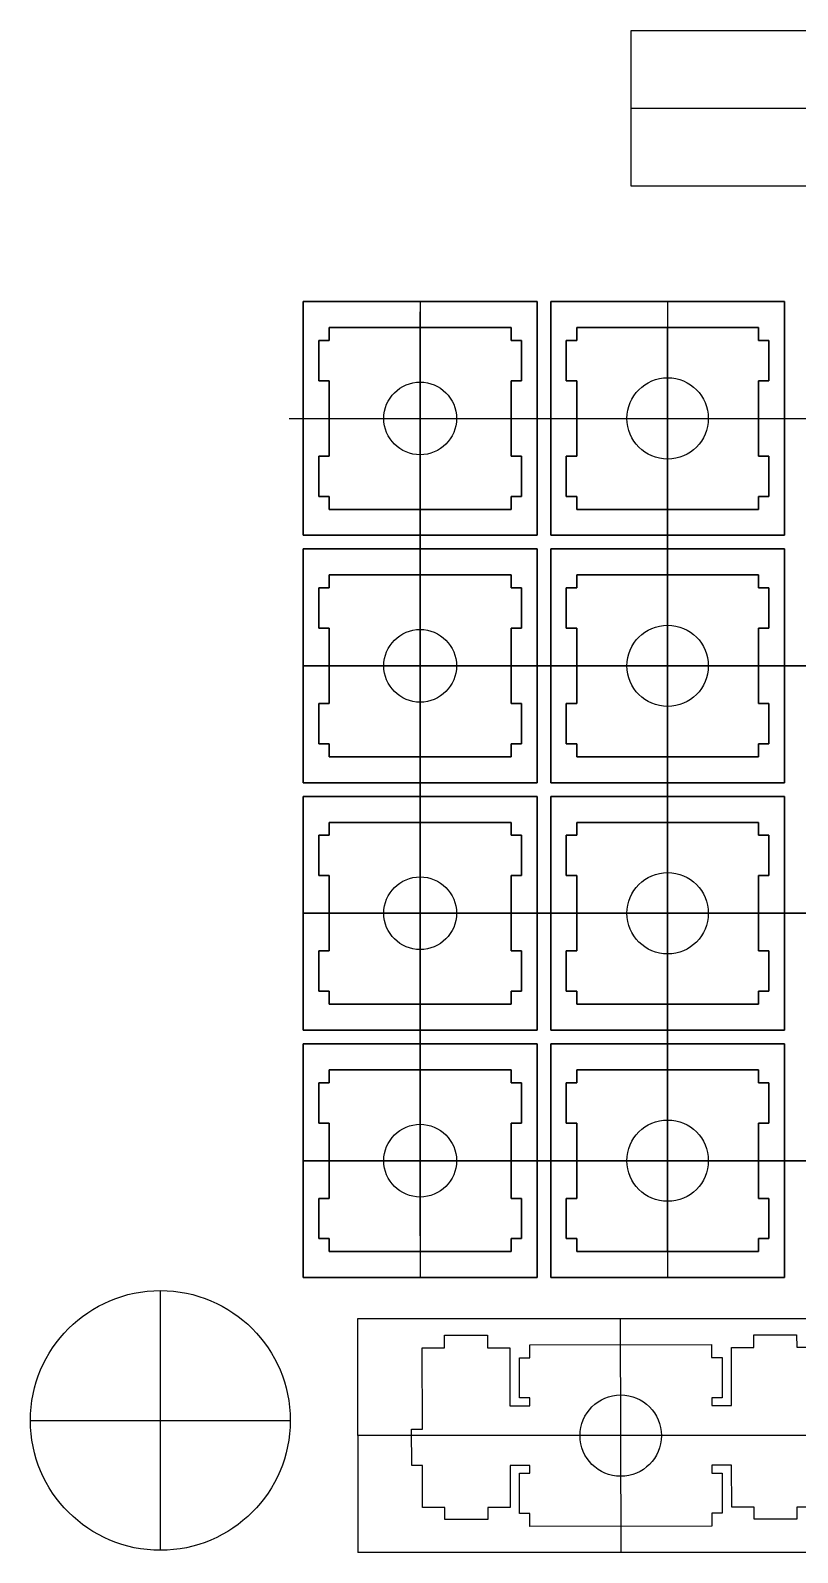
# Model space of a CAD drawing. Header units: millimetres. Extents: x -449 to 264, y -662 to 324.
# Drawn here: x -30 to 29.1, y -30.2 to 87 of the extents above; entities that cross this region are included whole.
import ezdxf

# ---------------------------------------------------------------- set-up
doc = ezdxf.new("R2010")
doc.units = ezdxf.units.MM
doc.layers.get('0').update_dxf_attribs({"color": 4, "lineweight": 25, "true_color": 0x00ffff})
doc.layers.add('livello 1', color=1, linetype='Continuous', lineweight=25, true_color=0xff0000)
doc.layers.add('livello 2', color=3, linetype='Continuous', lineweight=25, true_color=0x00ff00)

msp = doc.modelspace()

# ---------------------------------------------------------------- linework, layer by layer
for p, q in [((-7, 64.15), (-7, 63.15)), ((7, 64.15), (-7, 64.15)), ((7, 63.15), (7, 64.15)), ((12.05, 64.15), (12.05, 63.15)), ((26.05, 64.15), (12.05, 64.15)), ((26.05, 63.15), (26.05, 64.15)), ((-7, 63.15), (-7.8, 63.15)), ((-7.8, 63.15), (-7.8, 60.05)), ((7.8, 63.15), (7, 63.15)), ((7.8, 60.05), (7.8, 63.15)), ((12.05, 63.15), (11.25, 63.15)), ((11.25, 63.15), (11.25, 60.05)), ((26.85, 63.15), (26.05, 63.15)), ((26.85, 60.05), (26.85, 63.15)), ((-7.8, 60.05), (-7, 60.05)), ((-7, 60.05), (-7, 54.25)), ((7, 54.25), (7, 60.05)), ((7, 60.05), (7.8, 60.05)), ((11.25, 60.05), (12.05, 60.05)), ((12.05, 60.05), (12.05, 54.25)), ((26.05, 54.25), (26.05, 60.05)), ((26.05, 60.05), (26.85, 60.05)), ((-7, 54.25), (-7.8, 54.25)), ((-7.8, 54.25), (-7.8, 51.15)), ((7.8, 54.25), (7, 54.25)), ((7.8, 51.15), (7.8, 54.25)), ((12.05, 54.25), (11.25, 54.25)), ((11.25, 54.25), (11.25, 51.15)), ((26.85, 54.25), (26.05, 54.25)), ((26.85, 51.15), (26.85, 54.25)), ((-7.8, 51.15), (-7, 51.15)), ((-7, 51.15), (-7, 50.15)), ((7, 50.15), (7, 51.15)), ((7, 51.15), (7.8, 51.15)), ((11.25, 51.15), (12.05, 51.15)), ((12.05, 51.15), (12.05, 50.15)), ((26.05, 50.15), (26.05, 51.15)), ((26.05, 51.15), (26.85, 51.15)), ((-7, 50.15), (7, 50.15)), ((12.05, 50.15), (26.05, 50.15)), ((-7, 45.1), (-7, 44.1)), ((7, 45.1), (-7, 45.1)), ((7, 44.1), (7, 45.1)), ((12.05, 45.1), (12.05, 44.1)), ((26.05, 45.1), (12.05, 45.1)), ((26.05, 44.1), (26.05, 45.1)), ((-7, 44.1), (-7.8, 44.1)), ((-7.8, 44.1), (-7.8, 41)), ((7.8, 44.1), (7, 44.1)), ((7.8, 41), (7.8, 44.1)), ((12.05, 44.1), (11.25, 44.1)), ((11.25, 44.1), (11.25, 41)), ((26.85, 44.1), (26.05, 44.1)), ((26.85, 41), (26.85, 44.1)), ((-7.8, 41), (-7, 41)), ((-7, 41), (-7, 35.2)), ((7, 35.2), (7, 41)), ((7, 41), (7.8, 41)), ((11.25, 41), (12.05, 41)), ((12.05, 41), (12.05, 35.2)), ((26.05, 35.2), (26.05, 41)), ((26.05, 41), (26.85, 41)), ((-7, 35.2), (-7.8, 35.2)), ((-7.8, 35.2), (-7.8, 32.1)), ((7.8, 35.2), (7, 35.2)), ((7.8, 32.1), (7.8, 35.2)), ((12.05, 35.2), (11.25, 35.2)), ((11.25, 35.2), (11.25, 32.1)), ((26.85, 35.2), (26.05, 35.2)), ((26.85, 32.1), (26.85, 35.2)), ((-7.8, 32.1), (-7, 32.1)), ((-7, 32.1), (-7, 31.1)), ((7, 31.1), (7, 32.1)), ((7, 32.1), (7.8, 32.1)), ((11.25, 32.1), (12.05, 32.1)), ((12.05, 32.1), (12.05, 31.1)), ((26.05, 31.1), (26.05, 32.1)), ((26.05, 32.1), (26.85, 32.1)), ((-7, 31.1), (7, 31.1)), ((12.05, 31.1), (26.05, 31.1)), ((-7, 26.05), (-7, 25.05)), ((7, 26.05), (-7, 26.05)), ((7, 25.05), (7, 26.05)), ((12.05, 26.05), (12.05, 25.05)), ((26.05, 26.05), (12.05, 26.05)), ((26.05, 25.05), (26.05, 26.05)), ((-7, 25.05), (-7.8, 25.05)), ((-7.8, 25.05), (-7.8, 21.95)), ((7.8, 25.05), (7, 25.05)), ((7.8, 21.95), (7.8, 25.05)), ((12.05, 25.05), (11.25, 25.05)), ((11.25, 25.05), (11.25, 21.95)), ((26.85, 25.05), (26.05, 25.05)), ((26.85, 21.95), (26.85, 25.05)), ((-7.8, 21.95), (-7, 21.95)), ((-7, 21.95), (-7, 16.15)), ((7, 16.15), (7, 21.95)), ((7, 21.95), (7.8, 21.95)), ((11.25, 21.95), (12.05, 21.95)), ((12.05, 21.95), (12.05, 16.15)), ((26.05, 16.15), (26.05, 21.95)), ((26.05, 21.95), (26.85, 21.95)), ((-7, 16.15), (-7.8, 16.15)), ((-7.8, 16.15), (-7.8, 13.05)), ((7.8, 16.15), (7, 16.15)), ((7.8, 13.05), (7.8, 16.15)), ((12.05, 16.15), (11.25, 16.15)), ((11.25, 16.15), (11.25, 13.05)), ((26.85, 16.15), (26.05, 16.15)), ((26.85, 13.05), (26.85, 16.15)), ((-7.8, 13.05), (-7, 13.05)), ((-7, 13.05), (-7, 12.05)), ((7, 12.05), (7, 13.05)), ((7, 13.05), (7.8, 13.05)), ((11.25, 13.05), (12.05, 13.05)), ((12.05, 13.05), (12.05, 12.05)), ((26.05, 12.05), (26.05, 13.05)), ((26.05, 13.05), (26.85, 13.05)), ((-7, 12.05), (7, 12.05)), ((12.05, 12.05), (26.05, 12.05)), ((-7, 6), (-7.8, 6)), ((-7.8, 6), (-7.8, 2.9)), ((-7, 7), (-7, 6)), ((7, 7), (-7, 7)), ((7, 6), (7, 7)), ((7.8, 6), (7, 6)), ((7.8, 2.9), (7.8, 6)), ((12.05, 6), (11.25, 6)), ((11.25, 6), (11.25, 2.9)), ((12.05, 7), (12.05, 6)), ((26.05, 7), (12.05, 7)), ((26.05, 6), (26.05, 7)), ((26.85, 6), (26.05, 6)), ((26.85, 2.9), (26.85, 6)), ((-7.8, 2.9), (-7, 2.9)), ((-7, 2.9), (-7, -2.9)), ((7, -2.9), (7, 2.9)), ((7, 2.9), (7.8, 2.9)), ((11.25, 2.9), (12.05, 2.9)), ((12.05, 2.9), (12.05, -2.9)), ((26.05, -2.9), (26.05, 2.9)), ((26.05, 2.9), (26.85, 2.9)), ((-7, -2.9), (-7.8, -2.9)), ((-7.8, -2.9), (-7.8, -6)), ((7.8, -2.9), (7, -2.9)), ((7.8, -6), (7.8, -2.9)), ((12.05, -2.9), (11.25, -2.9)), ((11.25, -2.9), (11.25, -6)), ((26.85, -2.9), (26.05, -2.9)), ((26.85, -6), (26.85, -2.9)), ((-7.8, -6), (-7, -6)), ((-7, -6), (-7, -7)), ((-7, -7), (7, -7)), ((7, -7), (7, -6)), ((7, -6), (7.8, -6)), ((11.25, -6), (12.05, -6)), ((12.05, -6), (12.05, -7)), ((12.05, -7), (26.05, -7)), ((26.05, -7), (26.05, -6)), ((26.05, -6), (26.85, -6)), ((1.88, -14.41), (1.88, -13.43)), ((1.88, -13.43), (5.18, -13.43)), ((5.18, -13.43), (5.18, -14.41)), ((25.68, -14.38), (25.68, -13.4)), ((25.68, -13.4), (28.98, -13.4)), ((28.98, -13.4), (28.99, -14.37)), ((0.17, -20.68), (0.16, -14.41)), ((0.16, -14.41), (1.88, -14.41)), ((5.18, -14.41), (6.91, -14.4)), ((6.91, -14.4), (6.91, -18.87)), ((7.64, -18.27), (7.64, -15.17)), ((7.64, -15.17), (8.43, -15.17)), ((8.43, -14.17), (22.43, -14.15)), ((8.43, -15.17), (8.43, -14.17)), ((22.43, -14.15), (22.43, -15.15)), ((22.43, -15.15), (23.24, -15.15)), ((23.24, -15.15), (23.24, -18.25)), ((23.97, -18.85), (23.96, -14.38)), ((23.96, -14.38), (25.68, -14.38)), ((28.99, -14.37), (30.71, -14.37)), ((8.44, -18.27), (7.64, -18.27)), ((8.44, -18.87), (8.44, -18.27)), ((23.24, -18.25), (22.44, -18.25)), ((22.44, -18.25), (22.44, -18.85)), ((6.91, -18.87), (8.44, -18.87)), ((22.44, -18.85), (23.97, -18.85)), ((-0.65, -23.48), (-0.66, -20.68)), ((-0.66, -20.68), (0.17, -20.68)), ((0.17, -23.48), (-0.65, -23.48)), ((0.18, -26.71), (0.17, -23.48)), ((8.45, -23.47), (6.92, -23.47)), ((6.92, -23.47), (6.92, -26.7)), ((7.65, -27.17), (7.65, -24.07)), ((7.65, -24.07), (8.45, -24.07)), ((8.45, -24.07), (8.45, -23.47)), ((23.97, -23.45), (22.45, -23.45)), ((22.45, -23.45), (22.45, -24.05)), ((22.45, -24.05), (23.25, -24.05)), ((23.25, -24.05), (23.25, -27.15)), ((23.98, -26.68), (23.97, -23.45)), ((1.9, -26.71), (0.18, -26.71)), ((1.9, -27.63), (1.9, -26.71)), ((6.92, -26.7), (5.2, -26.71)), ((5.2, -26.71), (5.2, -27.63)), ((25.7, -26.68), (23.98, -26.68)), ((25.7, -27.6), (25.7, -26.68)), ((30.73, -26.67), (29, -26.68)), ((29, -26.68), (29, -27.59)), ((5.2, -27.63), (1.9, -27.63)), ((8.45, -27.17), (7.65, -27.17)), ((8.45, -28.17), (8.45, -27.17)), ((23.25, -27.15), (22.45, -27.15)), ((22.45, -27.15), (22.45, -28.15)), ((29, -27.59), (25.7, -27.6)), ((22.45, -28.15), (8.45, -28.17))]:
    msp.add_line(p, q)
at = {"lineweight": -2, "flags": 128}
for points in [[(9, 48.15), (-9, 48.15), (-9, 66.15), (9, 66.15)], [(28.05, 48.15), (10.05, 48.15), (10.05, 66.15), (28.05, 66.15)], [(9, 29.1), (-9, 29.1), (-9, 47.1), (9, 47.1)], [(28.05, 29.1), (10.05, 29.1), (10.05, 47.1), (28.05, 47.1)], [(9, 10.05), (-9, 10.05), (-9, 28.05), (9, 28.05)], [(28.05, 10.05), (10.05, 10.05), (10.05, 28.05), (28.05, 28.05)], [(9, -9), (-9, -9), (-9, 9), (9, 9)], [(28.05, -9), (10.05, -9), (10.05, 9), (28.05, 9)]]:
    msp.add_lwpolyline(points, close=True, dxfattribs=at)
at = {"flags": 128}
for points in [[(0, -5.79), (0, 65.36)], [(19.05, -7), (19.05, 64.15)], [(-9, 57.15), (133.3, 57.15)], [(-9, 38.1), (123.3, 38.1)], [(123.3, 19.05), (-9, 19.05)], [(-9, 0), (108.88, 0)], [(-20, -30), (-20, -10)], [(-4.82, -12.17), (-4.79, -30.17)], [(35.68, -12.17), (-4.82, -12.17)], [(15.46, -30.17), (15.43, -12.17)], [(-30, -20), (-10, -20)], [(35.69, -21.17), (-4.81, -21.17)], [(35.71, -30.17), (-4.79, -30.17)]]:
    msp.add_lwpolyline(points, dxfattribs=at)
msp.add_circle((-20, -20), 10)
at = {"layer": 'livello 1'}
for p, q in [((-7, 63.15), (-7, 64.15)), ((-7, 64.15), (7, 64.15)), ((7, 64.15), (7, 63.15)), ((12.05, 63.15), (12.05, 64.15)), ((12.05, 64.15), (26.05, 64.15)), ((26.05, 64.15), (26.05, 63.15)), ((-7.8, 60.05), (-7.8, 63.15)), ((-7.8, 63.15), (-7, 63.15)), ((7, 63.15), (7.8, 63.15)), ((7.8, 63.15), (7.8, 60.05)), ((11.25, 60.05), (11.25, 63.15)), ((11.25, 63.15), (12.05, 63.15)), ((26.05, 63.15), (26.85, 63.15)), ((26.85, 63.15), (26.85, 60.05)), ((-7, 60.05), (-7.8, 60.05)), ((-7, 54.25), (-7, 60.05)), ((7.8, 60.05), (7, 60.05)), ((7, 60.05), (7, 54.25)), ((12.05, 60.05), (11.25, 60.05)), ((12.05, 54.25), (12.05, 60.05)), ((26.85, 60.05), (26.05, 60.05)), ((26.05, 60.05), (26.05, 54.25)), ((-7.8, 51.15), (-7.8, 54.25)), ((-7.8, 54.25), (-7, 54.25)), ((7, 54.25), (7.8, 54.25)), ((7.8, 54.25), (7.8, 51.15)), ((11.25, 51.15), (11.25, 54.25)), ((11.25, 54.25), (12.05, 54.25)), ((26.05, 54.25), (26.85, 54.25)), ((26.85, 54.25), (26.85, 51.15)), ((-7, 51.15), (-7.8, 51.15)), ((-7, 50.15), (-7, 51.15)), ((7.8, 51.15), (7, 51.15)), ((7, 51.15), (7, 50.15)), ((12.05, 51.15), (11.25, 51.15)), ((12.05, 50.15), (12.05, 51.15)), ((26.85, 51.15), (26.05, 51.15)), ((26.05, 51.15), (26.05, 50.15)), ((7, 50.15), (-7, 50.15)), ((26.05, 50.15), (12.05, 50.15)), ((-7, 44.1), (-7, 45.1)), ((-7, 45.1), (7, 45.1)), ((7, 45.1), (7, 44.1)), ((12.05, 44.1), (12.05, 45.1)), ((12.05, 45.1), (26.05, 45.1)), ((26.05, 45.1), (26.05, 44.1)), ((-7.8, 41), (-7.8, 44.1)), ((-7.8, 44.1), (-7, 44.1)), ((7, 44.1), (7.8, 44.1)), ((7.8, 44.1), (7.8, 41)), ((11.25, 41), (11.25, 44.1)), ((11.25, 44.1), (12.05, 44.1)), ((26.05, 44.1), (26.85, 44.1)), ((26.85, 44.1), (26.85, 41)), ((-7, 41), (-7.8, 41)), ((-7, 35.2), (-7, 41)), ((7.8, 41), (7, 41)), ((7, 41), (7, 35.2)), ((12.05, 41), (11.25, 41)), ((12.05, 35.2), (12.05, 41)), ((26.85, 41), (26.05, 41)), ((26.05, 41), (26.05, 35.2)), ((-7.8, 32.1), (-7.8, 35.2)), ((-7.8, 35.2), (-7, 35.2)), ((7, 35.2), (7.8, 35.2)), ((7.8, 35.2), (7.8, 32.1)), ((11.25, 32.1), (11.25, 35.2)), ((11.25, 35.2), (12.05, 35.2)), ((26.05, 35.2), (26.85, 35.2)), ((26.85, 35.2), (26.85, 32.1)), ((-7, 32.1), (-7.8, 32.1)), ((-7, 31.1), (-7, 32.1)), ((7.8, 32.1), (7, 32.1)), ((7, 32.1), (7, 31.1)), ((12.05, 32.1), (11.25, 32.1)), ((12.05, 31.1), (12.05, 32.1)), ((26.85, 32.1), (26.05, 32.1)), ((26.05, 32.1), (26.05, 31.1)), ((7, 31.1), (-7, 31.1)), ((26.05, 31.1), (12.05, 31.1)), ((-7, 25.05), (-7, 26.05)), ((-7, 26.05), (7, 26.05)), ((7, 26.05), (7, 25.05)), ((12.05, 25.05), (12.05, 26.05)), ((12.05, 26.05), (26.05, 26.05)), ((26.05, 26.05), (26.05, 25.05)), ((-7.8, 21.95), (-7.8, 25.05)), ((-7.8, 25.05), (-7, 25.05)), ((7, 25.05), (7.8, 25.05)), ((7.8, 25.05), (7.8, 21.95)), ((11.25, 21.95), (11.25, 25.05)), ((11.25, 25.05), (12.05, 25.05)), ((26.05, 25.05), (26.85, 25.05)), ((26.85, 25.05), (26.85, 21.95)), ((-7, 21.95), (-7.8, 21.95)), ((-7, 16.15), (-7, 21.95)), ((7.8, 21.95), (7, 21.95)), ((7, 21.95), (7, 16.15)), ((12.05, 21.95), (11.25, 21.95)), ((12.05, 16.15), (12.05, 21.95)), ((26.85, 21.95), (26.05, 21.95)), ((26.05, 21.95), (26.05, 16.15)), ((-7.8, 13.05), (-7.8, 16.15)), ((-7.8, 16.15), (-7, 16.15)), ((7, 16.15), (7.8, 16.15)), ((7.8, 16.15), (7.8, 13.05)), ((11.25, 13.05), (11.25, 16.15)), ((11.25, 16.15), (12.05, 16.15)), ((26.05, 16.15), (26.85, 16.15)), ((26.85, 16.15), (26.85, 13.05)), ((-7, 13.05), (-7.8, 13.05)), ((-7, 12.05), (-7, 13.05)), ((7.8, 13.05), (7, 13.05)), ((7, 13.05), (7, 12.05)), ((12.05, 13.05), (11.25, 13.05)), ((12.05, 12.05), (12.05, 13.05)), ((26.85, 13.05), (26.05, 13.05)), ((26.05, 13.05), (26.05, 12.05)), ((7, 12.05), (-7, 12.05)), ((26.05, 12.05), (12.05, 12.05)), ((-7.8, 2.9), (-7.8, 6)), ((-7.8, 6), (-7, 6)), ((-7, 6), (-7, 7)), ((-7, 7), (7, 7)), ((7, 7), (7, 6)), ((7, 6), (7.8, 6)), ((7.8, 6), (7.8, 2.9)), ((11.25, 2.9), (11.25, 6)), ((11.25, 6), (12.05, 6)), ((12.05, 6), (12.05, 7)), ((12.05, 7), (26.05, 7)), ((26.05, 7), (26.05, 6)), ((26.05, 6), (26.85, 6)), ((26.85, 6), (26.85, 2.9)), ((-7, 2.9), (-7.8, 2.9)), ((-7, -2.9), (-7, 2.9)), ((7.8, 2.9), (7, 2.9)), ((7, 2.9), (7, -2.9)), ((12.05, 2.9), (11.25, 2.9)), ((12.05, -2.9), (12.05, 2.9)), ((26.85, 2.9), (26.05, 2.9)), ((26.05, 2.9), (26.05, -2.9)), ((-7.8, -6), (-7.8, -2.9)), ((-7.8, -2.9), (-7, -2.9)), ((7, -2.9), (7.8, -2.9)), ((7.8, -2.9), (7.8, -6)), ((11.25, -6), (11.25, -2.9)), ((11.25, -2.9), (12.05, -2.9)), ((26.05, -2.9), (26.85, -2.9)), ((26.85, -2.9), (26.85, -6)), ((-7, -6), (-7.8, -6)), ((-7, -7), (-7, -6)), ((7, -7), (-7, -7)), ((7.8, -6), (7, -6)), ((7, -6), (7, -7)), ((12.05, -6), (11.25, -6)), ((12.05, -7), (12.05, -6)), ((26.05, -7), (12.05, -7)), ((26.85, -6), (26.05, -6)), ((26.05, -6), (26.05, -7)), ((1.88, -14.41), (1.88, -13.43)), ((1.88, -13.43), (5.18, -13.43)), ((5.18, -13.43), (5.18, -14.41)), ((25.68, -14.38), (25.68, -13.4)), ((25.68, -13.4), (28.98, -13.4)), ((28.98, -13.4), (28.99, -14.37)), ((0.17, -20.68), (0.16, -14.41)), ((0.16, -14.41), (1.88, -14.41)), ((5.18, -14.41), (6.91, -14.4)), ((6.91, -14.4), (6.91, -18.87)), ((7.64, -18.27), (7.64, -15.17)), ((7.64, -15.17), (8.43, -15.17)), ((8.43, -14.17), (22.43, -14.15)), ((8.43, -15.17), (8.43, -14.17)), ((22.43, -14.15), (22.43, -15.15)), ((22.43, -15.15), (23.24, -15.15)), ((23.24, -15.15), (23.24, -18.25)), ((23.97, -18.85), (23.96, -14.38)), ((23.96, -14.38), (25.68, -14.38)), ((28.99, -14.37), (30.71, -14.37)), ((8.44, -18.27), (7.64, -18.27)), ((8.44, -18.87), (8.44, -18.27)), ((23.24, -18.25), (22.44, -18.25)), ((22.44, -18.25), (22.44, -18.85)), ((6.91, -18.87), (8.44, -18.87)), ((22.44, -18.85), (23.97, -18.85)), ((-0.65, -23.48), (-0.66, -20.68)), ((-0.66, -20.68), (0.17, -20.68)), ((0.17, -23.48), (-0.65, -23.48)), ((0.18, -26.71), (0.17, -23.48)), ((8.45, -23.47), (6.92, -23.47)), ((6.92, -23.47), (6.92, -26.7)), ((7.65, -27.17), (7.65, -24.07)), ((7.65, -24.07), (8.45, -24.07)), ((8.45, -24.07), (8.45, -23.47)), ((23.97, -23.45), (22.45, -23.45)), ((22.45, -23.45), (22.45, -24.05)), ((22.45, -24.05), (23.25, -24.05)), ((23.25, -24.05), (23.25, -27.15)), ((23.98, -26.68), (23.97, -23.45)), ((1.9, -26.71), (0.18, -26.71)), ((1.9, -27.63), (1.9, -26.71)), ((6.92, -26.7), (5.2, -26.71)), ((5.2, -26.71), (5.2, -27.63)), ((25.7, -26.68), (23.98, -26.68)), ((25.7, -27.6), (25.7, -26.68)), ((30.73, -26.67), (29, -26.68)), ((29, -26.68), (29, -27.59)), ((5.2, -27.63), (1.9, -27.63)), ((8.45, -27.17), (7.65, -27.17)), ((8.45, -28.17), (8.45, -27.17)), ((23.25, -27.15), (22.45, -27.15)), ((22.45, -27.15), (22.45, -28.15)), ((29, -27.59), (25.7, -27.6)), ((22.45, -28.15), (8.45, -28.17))]:
    msp.add_line(p, q, dxfattribs=at)
at = {"layer": 'livello 1', "flags": 128}
for points in [[(54.24, 75.02), (16.24, 75.02), (16.24, 87.02), (54.24, 87.02), (54.24, 75.02)], [(54.24, 81.02), (16.24, 81.02)], [(0, 66.15), (0, -9)], [(19.05, 66.15), (19.05, -9)], [(-10.08, 57.15), (94.12, 57.15)], [(85.2, 38.1), (-9, 38.1)], [(-9, 19.05), (85.2, 19.05)], [(85.2, 0), (-9, 0)], [(-4.82, -12.17), (-4.79, -30.17)], [(35.68, -12.17), (-4.82, -12.17)], [(15.46, -30.17), (15.43, -12.17)], [(35.69, -21.17), (-4.81, -21.17)], [(35.71, -30.17), (-4.79, -30.17)]]:
    msp.add_lwpolyline(points, dxfattribs=at)
for points in [[(-9, 48.15), (9, 48.15), (9, 66.15), (-9, 66.15)], [(10.05, 48.15), (28.05, 48.15), (28.05, 66.15), (10.05, 66.15)], [(-9, 29.1), (9, 29.1), (9, 47.1), (-9, 47.1)], [(10.05, 29.1), (28.05, 29.1), (28.05, 47.1), (10.05, 47.1)], [(-9, 10.05), (9, 10.05), (9, 28.05), (-9, 28.05)], [(10.05, 10.05), (28.05, 10.05), (28.05, 28.05), (10.05, 28.05)], [(-9, -9), (9, -9), (9, 9), (-9, 9)], [(10.05, -9), (28.05, -9), (28.05, 9), (10.05, 9)]]:
    msp.add_lwpolyline(points, close=True, dxfattribs=at)
at = {"layer": 'livello 2'}
for centre, radius in [((0, 57.15), 2.8), ((19.05, 57.15), 3.13), ((19.05, 38.1), 3.13), ((0, 38.1), 2.8), ((0, 19.05), 2.8), ((19.05, 19.05), 3.13), ((0, 0), 2.8), ((19.05, 0), 3.13), ((15.44, -21.17), 3.13)]:
    msp.add_circle(centre, radius, dxfattribs=at)

doc.saveas('drawing.dxf')
